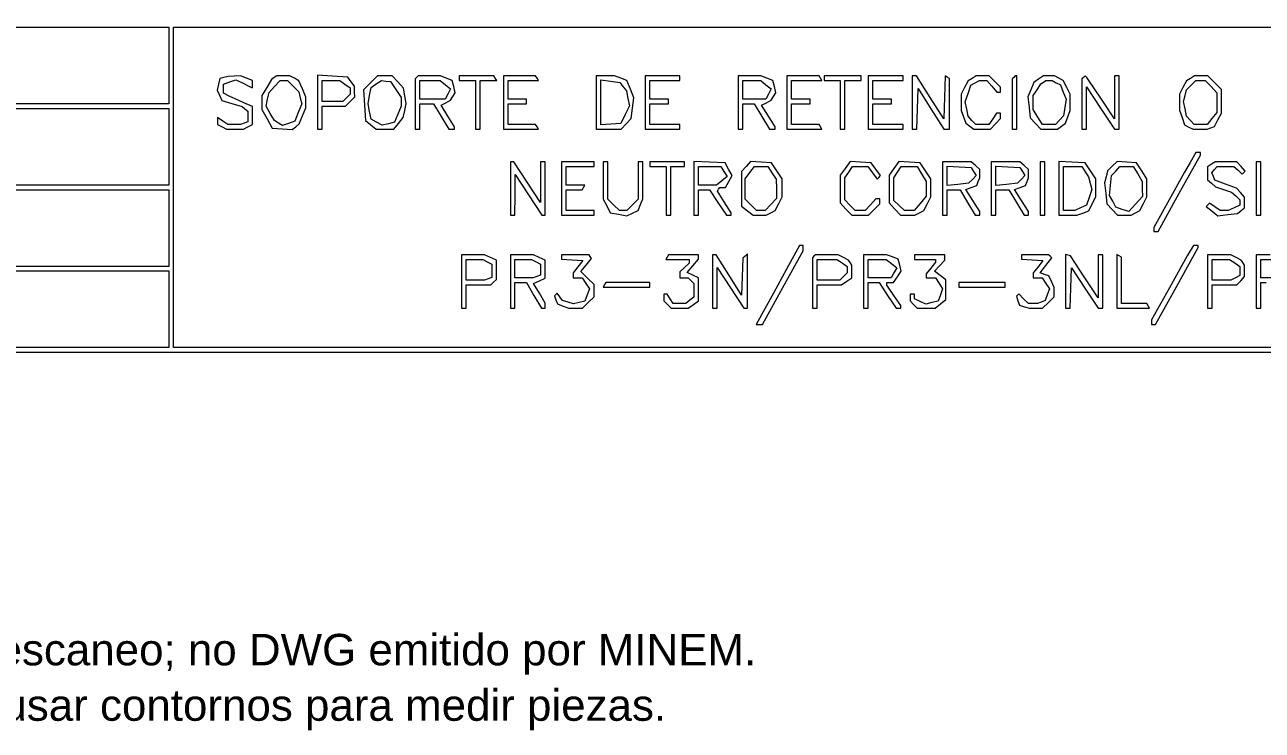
# Paper-space layout 'AN-05-DGE-020' of a CAD drawing. Header units: metres, sheet in millimetres. Extents: x 12 to 193, y 4 to 291.
# Drawn here: x 61.3 to 128.2, y 4.5 to 42.7 of the extents above; entities that cross this region are included whole.
import ezdxf

# ---------------------------------------------------------------- set-up
doc = ezdxf.new("R2010")
doc.units = ezdxf.units.M
doc.layers.add('DGE_CONTORNOS', color=7, linetype='Continuous', lineweight=0)
doc.layers.add('DGE_DATOS', color=7, linetype='Continuous', lineweight=0)
doc.styles.add('DGE_ARIAL', font='arial.ttf')

# ---------------------------------------------------------------- blocks, each defined once
blk = doc.blocks.new('LP_REF_DGE_MT_020')
at = {"layer": 'DGE_CONTORNOS'}
for points in [[(29.454, 147.095), (29.454, 24.935), (111.022, 24.935), (192.59, 24.935), (192.59, 147.095), (192.59, 269.255), (111.022, 269.255), (29.454, 269.255)], [(69.044, 40.456), (69.044, 38.383), (55.973, 38.383), (42.902, 38.383), (42.902, 40.456), (42.902, 42.53), (55.973, 42.53), (69.044, 42.53)], [(170.344, 33.858), (170.344, 25.186), (119.82, 25.186), (69.295, 25.186), (69.295, 33.858), (69.295, 42.53), (119.82, 42.53), (170.344, 42.53)], [(72.029, 39.804), (71.809, 39.747), (71.73, 39.432), (71.651, 39.118), (71.779, 38.837), (71.907, 38.556), (72.455, 38.394), (73.003, 38.231), (73.16, 38.103), (73.317, 37.975), (73.317, 37.689), (73.317, 37.404), (73.118, 37.328), (72.919, 37.251), (72.581, 37.251), (72.242, 37.251), (71.962, 37.447), (71.683, 37.643), (71.683, 37.452), (71.683, 37.26), (71.926, 37.13), (72.169, 37), (72.626, 37), (73.082, 37), (73.325, 37.13), (73.568, 37.26), (73.568, 37.744), (73.568, 38.228), (73.097, 38.435), (72.626, 38.642), (72.311, 38.8), (71.997, 38.958), (71.997, 39.201), (71.997, 39.445), (72.338, 39.565), (72.678, 39.684), (73.029, 39.509), (73.38, 39.333), (73.474, 39.287), (73.568, 39.241), (73.568, 39.444), (73.568, 39.646), (73.246, 39.768), (72.924, 39.891), (72.586, 39.876), (72.249, 39.862)], [(74.747, 39.795), (74.605, 39.702), (74.339, 39.262), (74.072, 38.822), (74.074, 38.445), (74.075, 38.068), (74.359, 37.566), (74.643, 37.063), (75.183, 37.024), (75.723, 36.985), (75.91, 37.14), (76.096, 37.294), (76.278, 37.728), (76.459, 38.162), (76.459, 38.445), (76.459, 38.729), (76.271, 39.18), (76.082, 39.63), (75.839, 39.761), (75.596, 39.891), (75.242, 39.889), (74.888, 39.887)], [(75.768, 39.336), (76.072, 39.033), (76.153, 38.708), (76.235, 38.383), (76.048, 37.912), (75.861, 37.44), (75.525, 37.319), (75.189, 37.198), (74.976, 37.332), (74.762, 37.467), (74.532, 37.86), (74.302, 38.253), (74.383, 38.622), (74.464, 38.991), (74.764, 39.315), (75.064, 39.639), (75.265, 39.639), (75.465, 39.639)], [(77.087, 38.46), (77.087, 37), (77.213, 37), (77.339, 37), (77.339, 37.629), (77.339, 38.257), (77.967, 38.257), (78.596, 38.257), (78.847, 38.508), (79.098, 38.76), (79.094, 39.042), (79.09, 39.325), (78.905, 39.571), (78.719, 39.816), (77.903, 39.868), (77.087, 39.92)], [(78.568, 39.444), (78.847, 39.248), (78.847, 39.076), (78.847, 38.903), (78.649, 38.706), (78.452, 38.508), (77.895, 38.508), (77.339, 38.508), (77.339, 39.074), (77.339, 39.639), (77.814, 39.639), (78.288, 39.639)], [(79.954, 39.509), (79.572, 39.127), (79.625, 38.298), (79.678, 37.469), (79.968, 37.235), (80.257, 37), (80.737, 37), (81.217, 37), (81.468, 37.32), (81.72, 37.64), (81.804, 38.021), (81.888, 38.402), (81.81, 38.817), (81.732, 39.232), (81.427, 39.561), (81.121, 39.891), (80.729, 39.891), (80.336, 39.891)], [(81.325, 39.15), (81.612, 38.722), (81.612, 38.486), (81.612, 38.249), (81.432, 37.817), (81.252, 37.386), (80.919, 37.303), (80.587, 37.219), (80.285, 37.381), (79.982, 37.543), (79.903, 37.963), (79.824, 38.383), (79.906, 38.819), (79.988, 39.255), (80.266, 39.451), (80.544, 39.647), (80.791, 39.612), (81.038, 39.577)], [(82.45, 39.807), (82.366, 39.723), (82.366, 38.362), (82.366, 37), (82.492, 37), (82.617, 37), (82.617, 37.691), (82.617, 38.383), (82.987, 38.383), (83.356, 38.383), (83.772, 37.695), (84.188, 37.007), (84.346, 37.004), (84.503, 37), (84.503, 37.063), (84.503, 37.127), (84.136, 37.716), (83.768, 38.306), (84.029, 38.439), (84.29, 38.571), (84.415, 38.772), (84.54, 38.972), (84.455, 39.31), (84.37, 39.648), (84.051, 39.77), (83.732, 39.891), (83.133, 39.891), (82.534, 39.891)], [(84.003, 39.411), (84.285, 39.183), (84.138, 38.908), (83.991, 38.634), (83.304, 38.634), (82.617, 38.634), (82.617, 39.137), (82.617, 39.639), (83.169, 39.639), (83.721, 39.639)], [(84.754, 39.765), (84.754, 39.639), (85.194, 39.639), (85.634, 39.639), (85.634, 38.32), (85.634, 37), (85.76, 37), (85.885, 37), (85.885, 38.32), (85.885, 39.639), (86.333, 39.639), (86.78, 39.639), (86.702, 39.765), (86.624, 39.891), (85.689, 39.891), (84.754, 39.891)], [(87.142, 38.445), (87.142, 37), (88.092, 37), (89.042, 37), (88.964, 37.126), (88.887, 37.251), (88.14, 37.251), (87.393, 37.251), (87.393, 37.817), (87.393, 38.383), (87.896, 38.383), (88.399, 38.383), (88.399, 38.508), (88.399, 38.634), (87.896, 38.634), (87.393, 38.634), (87.393, 39.137), (87.393, 39.639), (88.218, 39.639), (89.042, 39.639), (88.964, 39.765), (88.887, 39.891), (88.014, 39.891), (87.142, 39.891)], [(92.169, 38.445), (92.169, 37), (92.839, 37), (93.508, 37), (93.78, 37.29), (94.053, 37.58), (94.13, 38.142), (94.207, 38.704), (94.011, 39.173), (93.815, 39.641), (93.487, 39.766), (93.158, 39.891), (92.664, 39.891), (92.169, 39.891)], [(93.621, 39.304), (93.795, 39.074), (93.875, 38.671), (93.955, 38.268), (93.722, 37.791), (93.489, 37.314), (92.955, 37.276), (92.421, 37.237), (92.421, 38.455), (92.421, 39.672), (92.933, 39.604), (93.446, 39.535)], [(94.809, 38.445), (94.809, 37), (95.751, 37), (96.694, 37), (96.694, 37.126), (96.694, 37.251), (95.877, 37.251), (95.06, 37.251), (95.06, 37.817), (95.06, 38.383), (95.563, 38.383), (96.066, 38.383), (96.066, 38.508), (96.066, 38.634), (95.563, 38.634), (95.06, 38.634), (95.06, 39.137), (95.06, 39.639), (95.877, 39.639), (96.694, 39.639), (96.694, 39.765), (96.694, 39.891), (95.751, 39.891), (94.809, 39.891)], [(99.836, 38.445), (99.836, 37), (99.962, 37), (100.087, 37), (100.087, 37.691), (100.087, 38.383), (100.394, 38.383), (100.7, 38.383), (101.117, 37.695), (101.533, 37.007), (101.69, 37.004), (101.847, 37), (101.847, 37.063), (101.847, 37.127), (101.48, 37.716), (101.113, 38.306), (101.373, 38.439), (101.634, 38.571), (101.759, 38.772), (101.884, 38.972), (101.799, 39.31), (101.714, 39.648), (101.395, 39.77), (101.076, 39.891), (100.456, 39.891), (99.836, 39.891)], [(101.347, 39.411), (101.629, 39.183), (101.482, 38.908), (101.335, 38.634), (100.711, 38.634), (100.087, 38.634), (100.087, 39.137), (100.087, 39.639), (100.576, 39.639), (101.065, 39.639)], [(102.475, 38.445), (102.475, 37), (103.425, 37), (104.375, 37), (104.298, 37.126), (104.22, 37.251), (103.473, 37.251), (102.727, 37.251), (102.727, 37.817), (102.727, 38.383), (103.229, 38.383), (103.732, 38.383), (103.732, 38.508), (103.732, 38.634), (103.229, 38.634), (102.727, 38.634), (102.727, 39.137), (102.727, 39.639), (103.551, 39.639), (104.375, 39.639), (104.298, 39.765), (104.22, 39.891), (103.348, 39.891), (102.475, 39.891)], [(104.486, 39.765), (104.486, 39.639), (104.926, 39.639), (105.366, 39.639), (105.366, 38.32), (105.366, 37), (105.492, 37), (105.617, 37), (105.617, 38.32), (105.617, 39.639), (106.057, 39.639), (106.497, 39.639), (106.497, 39.765), (106.497, 39.891), (105.492, 39.891), (104.486, 39.891)], [(106.874, 38.445), (106.874, 37), (107.817, 37), (108.76, 37), (108.76, 37.126), (108.76, 37.251), (107.943, 37.251), (107.126, 37.251), (107.126, 37.817), (107.126, 38.383), (107.628, 38.383), (108.131, 38.383), (108.131, 38.508), (108.131, 38.634), (107.628, 38.634), (107.126, 38.634), (107.126, 39.137), (107.126, 39.639), (107.943, 39.639), (108.76, 39.639), (108.76, 39.765), (108.76, 39.891), (107.817, 39.891), (106.874, 39.891)], [(109.262, 38.445), (109.262, 37), (109.383, 37), (109.504, 37), (109.54, 38.1), (109.576, 39.199), (110.268, 38.106), (110.959, 37.012), (111.116, 37.006), (111.273, 37), (111.273, 38.375), (111.273, 39.75), (111.152, 39.825), (111.031, 39.9), (110.995, 38.733), (110.959, 37.566), (110.22, 38.728), (109.481, 39.891), (109.372, 39.891), (109.262, 39.891)], [(112.499, 39.755), (112.279, 39.627), (112.09, 39.262), (111.902, 38.898), (111.902, 38.46), (111.902, 38.022), (112.032, 37.678), (112.163, 37.335), (112.378, 37.171), (112.593, 37.008), (113.042, 37.004), (113.492, 37), (113.765, 37.291), (114.038, 37.582), (114.038, 37.731), (114.038, 37.88), (113.927, 37.88), (113.816, 37.88), (113.61, 37.566), (113.404, 37.251), (113.049, 37.251), (112.695, 37.251), (112.488, 37.48), (112.282, 37.708), (112.204, 38.097), (112.126, 38.486), (112.275, 38.938), (112.424, 39.39), (112.657, 39.515), (112.891, 39.639), (113.088, 39.639), (113.286, 39.639), (113.559, 39.325), (113.832, 39.011), (113.935, 39.011), (114.038, 39.011), (114.038, 39.142), (114.038, 39.274), (113.73, 39.582), (113.421, 39.891), (113.07, 39.887), (112.719, 39.883)], [(114.75, 39.807), (114.667, 39.723), (114.667, 38.362), (114.667, 37), (114.792, 37), (114.918, 37), (114.918, 38.445), (114.918, 39.891), (114.876, 39.891), (114.834, 39.891)], [(116.094, 39.707), (115.832, 39.524), (115.673, 39.14), (115.514, 38.755), (115.579, 38.184), (115.643, 37.613), (115.931, 37.307), (116.219, 37), (116.668, 37.004), (117.117, 37.008), (117.332, 37.171), (117.547, 37.335), (117.678, 37.678), (117.809, 38.022), (117.809, 38.46), (117.809, 38.898), (117.619, 39.265), (117.429, 39.632), (117.187, 39.761), (116.945, 39.891), (116.651, 39.891), (116.356, 39.891)], [(117.046, 39.519), (117.271, 39.398), (117.431, 39.014), (117.59, 38.63), (117.516, 38.176), (117.442, 37.723), (117.229, 37.487), (117.016, 37.251), (116.656, 37.251), (116.297, 37.251), (116.048, 37.66), (115.799, 38.068), (115.798, 38.449), (115.798, 38.829), (116.01, 39.14), (116.223, 39.451), (116.356, 39.543), (116.489, 39.636), (116.654, 39.637), (116.82, 39.639)], [(118.523, 39.809), (118.437, 39.723), (118.437, 38.362), (118.437, 37), (118.563, 37), (118.688, 37), (118.688, 38.145), (118.688, 39.29), (119.44, 38.145), (120.192, 37), (120.32, 37), (120.448, 37), (120.448, 38.445), (120.448, 39.891), (120.322, 39.891), (120.197, 39.891), (120.197, 38.729), (120.197, 37.568), (119.489, 38.635), (118.782, 39.702), (118.695, 39.799), (118.609, 39.895)], [(124.313, 39.755), (124.093, 39.627), (123.904, 39.262), (123.716, 38.898), (123.716, 38.47), (123.716, 38.043), (123.855, 37.645), (123.994, 37.246), (124.223, 37.123), (124.453, 37), (124.828, 37), (125.203, 37), (125.407, 37.078), (125.61, 37.156), (125.794, 37.512), (125.978, 37.867), (125.978, 38.512), (125.978, 39.156), (125.611, 39.523), (125.243, 39.891), (124.888, 39.887), (124.533, 39.883)], [(125.419, 39.307), (125.727, 38.974), (125.727, 38.444), (125.727, 37.914), (125.466, 37.583), (125.206, 37.251), (124.857, 37.251), (124.509, 37.251), (124.302, 37.48), (124.096, 37.708), (124.017, 38.103), (123.938, 38.499), (124.018, 38.821), (124.099, 39.143), (124.347, 39.391), (124.596, 39.639), (124.853, 39.639), (125.11, 39.639)], [(69.044, 36.058), (69.044, 33.984), (55.973, 33.984), (42.902, 33.984), (42.902, 36.058), (42.902, 38.131), (55.973, 38.131), (69.044, 38.131)], [(124.299, 35.209), (123.991, 34.675), (123.162, 33.184), (122.333, 31.693), (122.333, 31.582), (122.333, 31.47), (122.444, 31.47), (122.555, 31.47), (123.701, 33.538), (124.847, 35.606), (124.847, 35.674), (124.847, 35.743), (124.727, 35.743), (124.606, 35.743)], [(87.519, 33.795), (87.519, 32.35), (87.645, 32.35), (87.77, 32.35), (87.771, 33.45), (87.772, 34.549), (88.494, 33.452), (89.216, 32.355), (89.31, 32.352), (89.404, 32.35), (89.404, 33.795), (89.404, 35.241), (89.279, 35.241), (89.153, 35.241), (89.152, 34.141), (89.151, 33.041), (88.429, 34.139), (87.708, 35.236), (87.613, 35.238), (87.519, 35.241)], [(90.284, 33.795), (90.284, 32.35), (91.164, 32.35), (92.044, 32.35), (92.044, 32.476), (92.044, 32.601), (91.29, 32.601), (90.535, 32.601), (90.535, 33.167), (90.535, 33.732), (90.968, 33.732), (91.4, 33.732), (91.478, 33.858), (91.556, 33.984), (91.046, 33.984), (90.535, 33.984), (90.535, 34.487), (90.535, 34.989), (91.29, 34.989), (92.044, 34.989), (92.044, 35.115), (92.044, 35.241), (91.164, 35.241), (90.284, 35.241)], [(92.546, 34.229), (92.546, 33.217), (92.735, 32.852), (92.924, 32.487), (93.373, 32.403), (93.822, 32.318), (94.13, 32.458), (94.437, 32.598), (94.56, 32.922), (94.683, 33.246), (94.683, 34.243), (94.683, 35.241), (94.557, 35.241), (94.432, 35.241), (94.432, 34.229), (94.432, 33.218), (94.123, 32.91), (93.815, 32.601), (93.615, 32.601), (93.415, 32.601), (93.106, 32.91), (92.798, 33.218), (92.798, 34.229), (92.798, 35.241), (92.672, 35.241), (92.546, 35.241)], [(95.06, 35.115), (95.06, 34.989), (95.5, 34.989), (95.94, 34.989), (95.94, 33.67), (95.94, 32.35), (96.066, 32.35), (96.191, 32.35), (96.191, 33.67), (96.191, 34.989), (96.568, 34.989), (96.945, 34.989), (96.945, 35.115), (96.945, 35.241), (96.003, 35.241), (95.06, 35.241)], [(97.448, 33.801), (97.448, 32.35), (97.574, 32.35), (97.699, 32.35), (97.699, 33.041), (97.699, 33.732), (97.996, 33.732), (98.292, 33.732), (98.751, 33.041), (99.21, 32.35), (99.335, 32.35), (99.459, 32.35), (99.459, 32.413), (99.459, 32.476), (99.091, 33.068), (98.723, 33.659), (98.784, 33.759), (98.845, 33.858), (99.005, 33.858), (99.165, 33.858), (99.339, 34.182), (99.512, 34.506), (99.324, 34.842), (99.136, 35.178), (98.292, 35.215), (97.448, 35.252)], [(99.068, 34.714), (99.239, 34.439), (98.958, 34.212), (98.677, 33.984), (98.188, 33.984), (97.699, 33.984), (97.699, 34.487), (97.699, 34.989), (98.298, 34.989), (98.896, 34.989)], [(100.269, 34.982), (100.025, 34.712), (100.025, 33.775), (100.025, 32.838), (100.339, 32.597), (100.653, 32.356), (101.007, 32.353), (101.361, 32.35), (101.603, 32.479), (101.844, 32.609), (102.034, 32.976), (102.224, 33.343), (102.224, 33.833), (102.224, 34.324), (101.937, 34.751), (101.65, 35.178), (101.082, 35.215), (100.514, 35.252)], [(101.672, 34.644), (101.903, 34.298), (101.907, 33.774), (101.91, 33.25), (101.605, 32.926), (101.3, 32.601), (101.065, 32.601), (100.83, 32.601), (100.522, 32.91), (100.213, 33.218), (100.213, 33.773), (100.213, 34.327), (100.474, 34.658), (100.734, 34.989), (101.088, 34.989), (101.441, 34.989)], [(105.631, 34.882), (105.366, 34.511), (105.366, 33.763), (105.366, 33.015), (105.674, 32.683), (105.982, 32.35), (106.434, 32.35), (106.886, 32.35), (107.194, 32.658), (107.503, 32.967), (107.503, 33.098), (107.503, 33.23), (107.399, 33.23), (107.295, 33.23), (107, 32.916), (106.705, 32.601), (106.434, 32.601), (106.164, 32.601), (105.891, 32.892), (105.617, 33.183), (105.617, 33.776), (105.617, 34.37), (105.82, 34.679), (106.023, 34.989), (106.438, 34.989), (106.853, 34.989), (107.105, 34.644), (107.357, 34.298), (107.453, 34.395), (107.549, 34.491), (107.293, 34.834), (107.037, 35.178), (106.466, 35.216), (105.895, 35.253)], [(108.27, 34.882), (108.005, 34.511), (108.005, 33.763), (108.005, 33.015), (108.314, 32.683), (108.622, 32.35), (109.013, 32.35), (109.404, 32.35), (109.646, 32.479), (109.888, 32.609), (110.078, 32.976), (110.268, 33.343), (110.268, 33.833), (110.268, 34.324), (109.981, 34.751), (109.694, 35.178), (109.114, 35.216), (108.534, 35.253)], [(109.766, 34.581), (110.015, 34.172), (110.016, 33.774), (110.016, 33.375), (109.691, 32.988), (109.366, 32.601), (109.102, 32.601), (108.839, 32.601), (108.548, 32.875), (108.257, 33.148), (108.257, 33.759), (108.257, 34.37), (108.46, 34.679), (108.663, 34.989), (109.09, 34.989), (109.517, 34.989)], [(110.896, 33.795), (110.896, 32.35), (111.022, 32.35), (111.147, 32.35), (111.147, 33.041), (111.147, 33.732), (111.495, 33.732), (111.843, 33.732), (112.256, 33.041), (112.67, 32.35), (112.788, 32.35), (112.907, 32.35), (112.907, 32.451), (112.907, 32.552), (112.531, 33.146), (112.154, 33.739), (112.451, 33.852), (112.747, 33.965), (112.827, 34.173), (112.907, 34.381), (112.907, 34.603), (112.907, 34.825), (112.677, 35.033), (112.447, 35.241), (111.672, 35.241), (110.896, 35.241)], [(112.578, 34.709), (112.714, 34.491), (112.509, 34.286), (112.305, 34.082), (111.726, 34.016), (111.147, 33.951), (111.147, 34.477), (111.147, 35.002), (111.794, 34.964), (112.441, 34.926)], [(113.535, 33.795), (113.535, 32.35), (113.661, 32.35), (113.787, 32.35), (113.787, 33.041), (113.787, 33.732), (114.135, 33.732), (114.482, 33.732), (114.896, 33.041), (115.309, 32.35), (115.428, 32.35), (115.546, 32.35), (115.546, 32.451), (115.546, 32.552), (115.17, 33.146), (114.794, 33.739), (115.09, 33.852), (115.386, 33.965), (115.466, 34.173), (115.546, 34.381), (115.546, 34.603), (115.546, 34.825), (115.317, 35.033), (115.087, 35.241), (114.311, 35.241), (113.535, 35.241)], [(115.217, 34.709), (115.354, 34.491), (115.149, 34.286), (114.944, 34.082), (114.365, 34.016), (113.787, 33.951), (113.787, 34.477), (113.787, 35.002), (114.434, 34.964), (115.081, 34.926)], [(116.175, 33.795), (116.175, 32.35), (116.3, 32.35), (116.426, 32.35), (116.426, 33.795), (116.426, 35.241), (116.3, 35.241), (116.175, 35.241)], [(117.18, 33.802), (117.18, 32.35), (117.675, 32.35), (118.169, 32.35), (118.486, 32.47), (118.802, 32.591), (118.997, 32.967), (119.191, 33.343), (119.191, 33.833), (119.191, 34.324), (118.904, 34.751), (118.617, 35.178), (117.899, 35.215), (117.18, 35.253)], [(118.614, 34.706), (118.797, 34.424), (118.88, 34.085), (118.964, 33.746), (118.822, 33.318), (118.681, 32.89), (118.365, 32.746), (118.048, 32.601), (117.74, 32.601), (117.432, 32.601), (117.432, 33.795), (117.432, 34.989), (117.931, 34.989), (118.431, 34.989)], [(120.081, 34.999), (119.826, 34.744), (119.744, 34.419), (119.663, 34.095), (119.727, 33.529), (119.791, 32.963), (120.078, 32.656), (120.366, 32.35), (120.73, 32.35), (121.093, 32.35), (121.335, 32.479), (121.577, 32.609), (121.766, 32.976), (121.956, 33.343), (121.956, 33.833), (121.956, 34.324), (121.669, 34.751), (121.382, 35.178), (120.859, 35.216), (120.336, 35.254)], [(121.455, 34.581), (121.704, 34.172), (121.704, 33.766), (121.705, 33.359), (121.341, 32.952), (120.976, 32.544), (120.621, 32.669), (120.265, 32.794), (120.1, 33.106), (119.935, 33.418), (119.988, 33.958), (120.041, 34.497), (120.264, 34.743), (120.487, 34.989), (120.846, 34.989), (121.206, 34.989)], [(125.444, 35.105), (125.224, 34.977), (125.224, 34.625), (125.224, 34.274), (125.444, 34.084), (125.664, 33.894), (126.096, 33.749), (126.527, 33.604), (126.755, 33.397), (126.984, 33.191), (126.984, 33.042), (126.984, 32.893), (126.663, 32.747), (126.343, 32.601), (126.126, 32.601), (125.908, 32.601), (125.621, 32.803), (125.333, 33.004), (125.247, 32.918), (125.161, 32.831), (125.474, 32.578), (125.787, 32.324), (126.322, 32.384), (126.858, 32.445), (127.046, 32.601), (127.235, 32.758), (127.235, 33.043), (127.235, 33.328), (127.015, 33.575), (126.795, 33.822), (126.209, 34.035), (125.623, 34.248), (125.547, 34.446), (125.471, 34.644), (125.614, 34.817), (125.757, 34.989), (126.204, 34.989), (126.65, 34.989), (126.88, 34.781), (127.111, 34.572), (127.193, 34.654), (127.275, 34.736), (127.047, 34.989), (126.819, 35.241), (126.241, 35.237), (125.664, 35.233)], [(127.863, 33.795), (127.863, 32.35), (127.989, 32.35), (128.115, 32.35), (128.115, 33.795), (128.115, 35.241), (127.989, 35.241), (127.863, 35.241)], [(69.044, 31.659), (69.044, 29.585), (55.973, 29.585), (42.902, 29.585), (42.902, 31.659), (42.902, 33.732), (55.973, 33.732), (69.044, 33.732)], [(84.88, 28.768), (84.88, 27.323), (85.005, 27.323), (85.131, 27.323), (85.131, 27.951), (85.131, 28.58), (85.797, 28.58), (86.463, 28.58), (86.614, 28.73), (86.765, 28.881), (86.765, 29.402), (86.765, 29.922), (86.445, 30.068), (86.125, 30.213), (85.502, 30.213), (84.88, 30.213)], [(87.519, 28.768), (87.519, 27.323), (87.645, 27.323), (87.77, 27.323), (87.77, 28.014), (87.77, 28.705), (88.078, 28.705), (88.385, 28.705), (88.798, 28.014), (89.212, 27.323), (89.308, 27.323), (89.404, 27.323), (89.404, 27.458), (89.404, 27.592), (89.09, 28.129), (88.776, 28.665), (89.09, 28.808), (89.404, 28.951), (89.404, 29.437), (89.404, 29.922), (89.084, 30.068), (88.764, 30.213), (88.142, 30.213), (87.519, 30.213)], [(90.284, 30.095), (90.284, 29.976), (90.862, 29.938), (91.44, 29.899), (91.176, 29.565), (90.913, 29.231), (90.913, 29.094), (90.913, 28.957), (91.161, 28.957), (91.409, 28.957), (91.604, 28.659), (91.799, 28.362), (91.674, 28.035), (91.55, 27.707), (91.24, 27.629), (90.931, 27.552), (90.639, 27.644), (90.348, 27.736), (90.201, 27.938), (90.053, 28.139), (89.977, 28.063), (89.901, 27.987), (89.984, 27.771), (90.067, 27.555), (90.372, 27.439), (90.678, 27.323), (91.052, 27.323), (91.427, 27.323), (91.735, 27.631), (92.044, 27.94), (92.044, 28.269), (92.044, 28.599), (91.691, 28.951), (91.339, 29.303), (91.621, 29.657), (91.903, 30.01), (91.84, 30.112), (91.777, 30.213), (91.031, 30.213), (90.284, 30.213)], [(96.003, 30.088), (95.925, 29.962), (96.561, 29.962), (97.197, 29.962), (97.197, 29.856), (97.197, 29.75), (96.945, 29.522), (96.694, 29.295), (96.694, 29.126), (96.694, 28.957), (96.92, 28.957), (97.146, 28.957), (97.297, 28.806), (97.448, 28.655), (97.448, 28.286), (97.448, 27.916), (97.228, 27.749), (97.008, 27.582), (96.664, 27.578), (96.319, 27.574), (96.162, 27.826), (96.005, 28.077), (95.91, 28.077), (95.814, 28.077), (95.814, 27.897), (95.814, 27.718), (96.012, 27.52), (96.209, 27.323), (96.675, 27.323), (97.141, 27.323), (97.42, 27.518), (97.699, 27.714), (97.699, 28.338), (97.699, 28.962), (97.389, 29.103), (97.079, 29.245), (97.389, 29.613), (97.699, 29.981), (97.699, 30.097), (97.699, 30.213), (96.89, 30.213), (96.08, 30.213)], [(98.454, 28.768), (98.454, 27.323), (98.579, 27.323), (98.705, 27.323), (98.706, 28.423), (98.707, 29.522), (99.428, 28.425), (100.15, 27.328), (100.244, 27.325), (100.339, 27.323), (100.339, 28.793), (100.339, 30.264), (100.219, 30.144), (100.099, 30.024), (100.062, 29.023), (100.025, 28.022), (99.335, 29.118), (98.646, 30.213), (98.55, 30.213), (98.454, 30.213)], [(102.458, 29.426), (101.749, 28.14), (101.284, 27.291), (100.818, 26.443), (100.987, 26.445), (101.156, 26.447), (102.255, 28.439), (103.355, 30.431), (103.355, 30.574), (103.355, 30.716), (103.261, 30.714), (103.167, 30.712)], [(103.942, 30.13), (103.858, 30.046), (103.858, 28.684), (103.858, 27.323), (103.984, 27.323), (104.109, 27.323), (104.109, 27.951), (104.109, 28.58), (104.773, 28.58), (105.436, 28.58), (105.715, 28.775), (105.994, 28.971), (105.993, 29.309), (105.991, 29.648), (105.898, 29.786), (105.806, 29.924), (105.531, 30.069), (105.257, 30.213), (104.641, 30.213), (104.025, 30.213)], [(106.623, 28.768), (106.623, 27.323), (106.749, 27.323), (106.874, 27.323), (106.874, 28.014), (106.874, 28.705), (107.171, 28.705), (107.467, 28.705), (107.926, 28.014), (108.385, 27.323), (108.509, 27.323), (108.634, 27.323), (108.634, 27.394), (108.634, 27.466), (108.257, 28.014), (107.88, 28.562), (107.88, 28.634), (107.88, 28.705), (108.065, 28.705), (108.251, 28.705), (108.456, 29.019), (108.662, 29.332), (108.581, 29.651), (108.501, 29.971), (108.182, 30.092), (107.863, 30.213), (107.243, 30.213), (106.623, 30.213)], [(109.388, 30.088), (109.388, 29.962), (109.954, 29.962), (110.519, 29.962), (110.519, 29.888), (110.519, 29.813), (110.268, 29.494), (110.016, 29.174), (110.016, 29.065), (110.016, 28.957), (110.265, 28.957), (110.513, 28.957), (110.708, 28.659), (110.903, 28.362), (110.778, 28.035), (110.654, 27.707), (110.326, 27.625), (109.998, 27.542), (109.693, 27.681), (109.388, 27.82), (109.388, 27.949), (109.388, 28.077), (109.262, 28.077), (109.137, 28.077), (109.137, 27.897), (109.137, 27.718), (109.334, 27.52), (109.532, 27.323), (110.011, 27.323), (110.491, 27.323), (110.785, 27.561), (111.079, 27.799), (111.079, 28.324), (111.079, 28.85), (110.769, 29.083), (110.459, 29.317), (110.741, 29.616), (111.022, 29.915), (111.022, 30.064), (111.022, 30.213), (110.205, 30.213), (109.388, 30.213)], [(115.169, 30.095), (115.169, 29.976), (115.747, 29.938), (116.325, 29.899), (116.061, 29.565), (115.798, 29.231), (115.798, 29.094), (115.798, 28.957), (116.046, 28.957), (116.295, 28.957), (116.489, 28.659), (116.684, 28.362), (116.565, 28.048), (116.445, 27.734), (116.237, 27.654), (116.029, 27.574), (115.787, 27.574), (115.546, 27.574), (115.285, 27.836), (115.023, 28.098), (114.959, 28.034), (114.895, 27.97), (114.974, 27.723), (115.052, 27.476), (115.331, 27.401), (115.609, 27.326), (115.961, 27.325), (116.312, 27.323), (116.62, 27.631), (116.929, 27.94), (116.929, 28.191), (116.929, 28.442), (116.784, 28.76), (116.639, 29.078), (116.407, 29.151), (116.175, 29.225), (116.488, 29.636), (116.802, 30.047), (116.719, 30.13), (116.636, 30.213), (115.902, 30.213), (115.169, 30.213)], [(117.557, 28.779), (117.557, 27.323), (117.678, 27.323), (117.799, 27.323), (117.835, 28.411), (117.872, 29.499), (118.595, 28.411), (119.319, 27.323), (119.443, 27.323), (119.568, 27.323), (119.568, 28.768), (119.568, 30.213), (119.443, 30.213), (119.317, 30.213), (119.317, 29.051), (119.316, 27.888), (118.563, 29.019), (117.81, 30.15), (117.684, 30.192), (117.557, 30.234)], [(120.322, 28.776), (120.322, 27.323), (121.21, 27.323), (122.097, 27.323), (122.019, 27.449), (121.941, 27.574), (121.258, 27.574), (120.574, 27.574), (120.574, 28.824), (120.574, 30.073), (120.448, 30.151), (120.322, 30.228)], [(124.3, 30.433), (124.124, 30.151), (123.166, 28.422), (122.208, 26.694), (122.208, 26.568), (122.208, 26.443), (122.309, 26.443), (122.41, 26.443), (123.566, 28.52), (124.721, 30.598), (124.721, 30.657), (124.721, 30.716), (124.598, 30.716), (124.476, 30.716)], [(125.224, 28.768), (125.224, 27.323), (125.35, 27.323), (125.475, 27.323), (125.475, 27.951), (125.475, 28.58), (126.147, 28.58), (126.819, 28.58), (127.027, 28.809), (127.235, 29.039), (127.233, 29.344), (127.231, 29.648), (127.139, 29.786), (127.046, 29.924), (126.772, 30.069), (126.497, 30.213), (125.861, 30.213), (125.224, 30.213)], [(86.271, 29.832), (86.514, 29.702), (86.514, 29.343), (86.514, 28.984), (86.315, 28.907), (86.116, 28.831), (85.624, 28.831), (85.131, 28.831), (85.131, 29.397), (85.131, 29.962), (85.579, 29.962), (86.027, 29.962)], [(88.91, 29.832), (89.153, 29.702), (89.153, 29.406), (89.153, 29.109), (88.954, 29.033), (88.755, 28.957), (88.263, 28.957), (87.77, 28.957), (87.77, 29.459), (87.77, 29.962), (88.219, 29.962), (88.667, 29.962)], [(105.464, 29.766), (105.743, 29.571), (105.743, 29.398), (105.743, 29.226), (105.546, 29.028), (105.348, 28.831), (104.729, 28.831), (104.109, 28.831), (104.109, 29.397), (104.109, 29.962), (104.647, 29.962), (105.184, 29.962)], [(108.134, 29.734), (108.416, 29.505), (108.269, 29.231), (108.122, 28.957), (107.498, 28.957), (106.874, 28.957), (106.874, 29.459), (106.874, 29.962), (107.363, 29.962), (107.852, 29.962)], [(126.704, 29.766), (126.984, 29.571), (126.984, 29.331), (126.984, 29.091), (126.74, 28.961), (126.497, 28.831), (125.986, 28.831), (125.475, 28.831), (125.475, 29.397), (125.475, 29.962), (125.95, 29.962), (126.425, 29.962)], [(129.206, 29.885), (129.48, 29.812), (129.551, 29.626), (129.622, 29.441), (129.492, 29.199), (129.363, 28.957), (128.739, 28.957), (128.115, 28.957), (128.115, 29.459), (128.115, 29.962), (128.523, 29.96), (128.932, 29.959)], [(69.044, 27.26), (69.044, 25.186), (55.973, 25.186), (42.902, 25.186), (42.902, 27.26), (42.902, 29.334), (55.973, 29.334), (69.044, 29.334)], [(92.609, 28.58), (92.532, 28.454), (93.796, 28.454), (95.06, 28.454), (95.06, 28.58), (95.06, 28.705), (93.873, 28.705), (92.687, 28.705)], [(111.776, 28.58), (111.776, 28.454), (113.033, 28.454), (114.29, 28.454), (114.29, 28.58), (114.29, 28.705), (113.033, 28.705), (111.776, 28.705)]]:
    blk.add_lwpolyline(points, close=True, dxfattribs=at)
blk.add_lwpolyline([(128.617, 30.213), (127.863, 30.213), (127.863, 28.768), (127.863, 27.323), (127.989, 27.323), (128.115, 27.323), (128.115, 28.014), (128.115, 28.705), (128.411, 28.705)], dxfattribs=at)
at = {"layer": 'DGE_DATOS', "style": 'DGE_ARIAL'}
for s, p in [('CAD derivado de lamina DGE. Contornos de escaneo; no DWG emitido por MINEM.', (12, 8)), ('mm de hoja. Cotas originales prevalecen. No usar contornos para medir piezas.', (12, 5))]:
    blk.add_text(s, height=1.7, dxfattribs=at).set_placement(p)

psp = doc.layouts.new('AN-05-DGE-020')

# ---------------------------------------------------------------- block references
at = {"layer": 'DGE_DATOS'}
psp.add_blockref('LP_REF_DGE_MT_020', (0, 0), dxfattribs=at)

doc.saveas('drawing.dxf')
